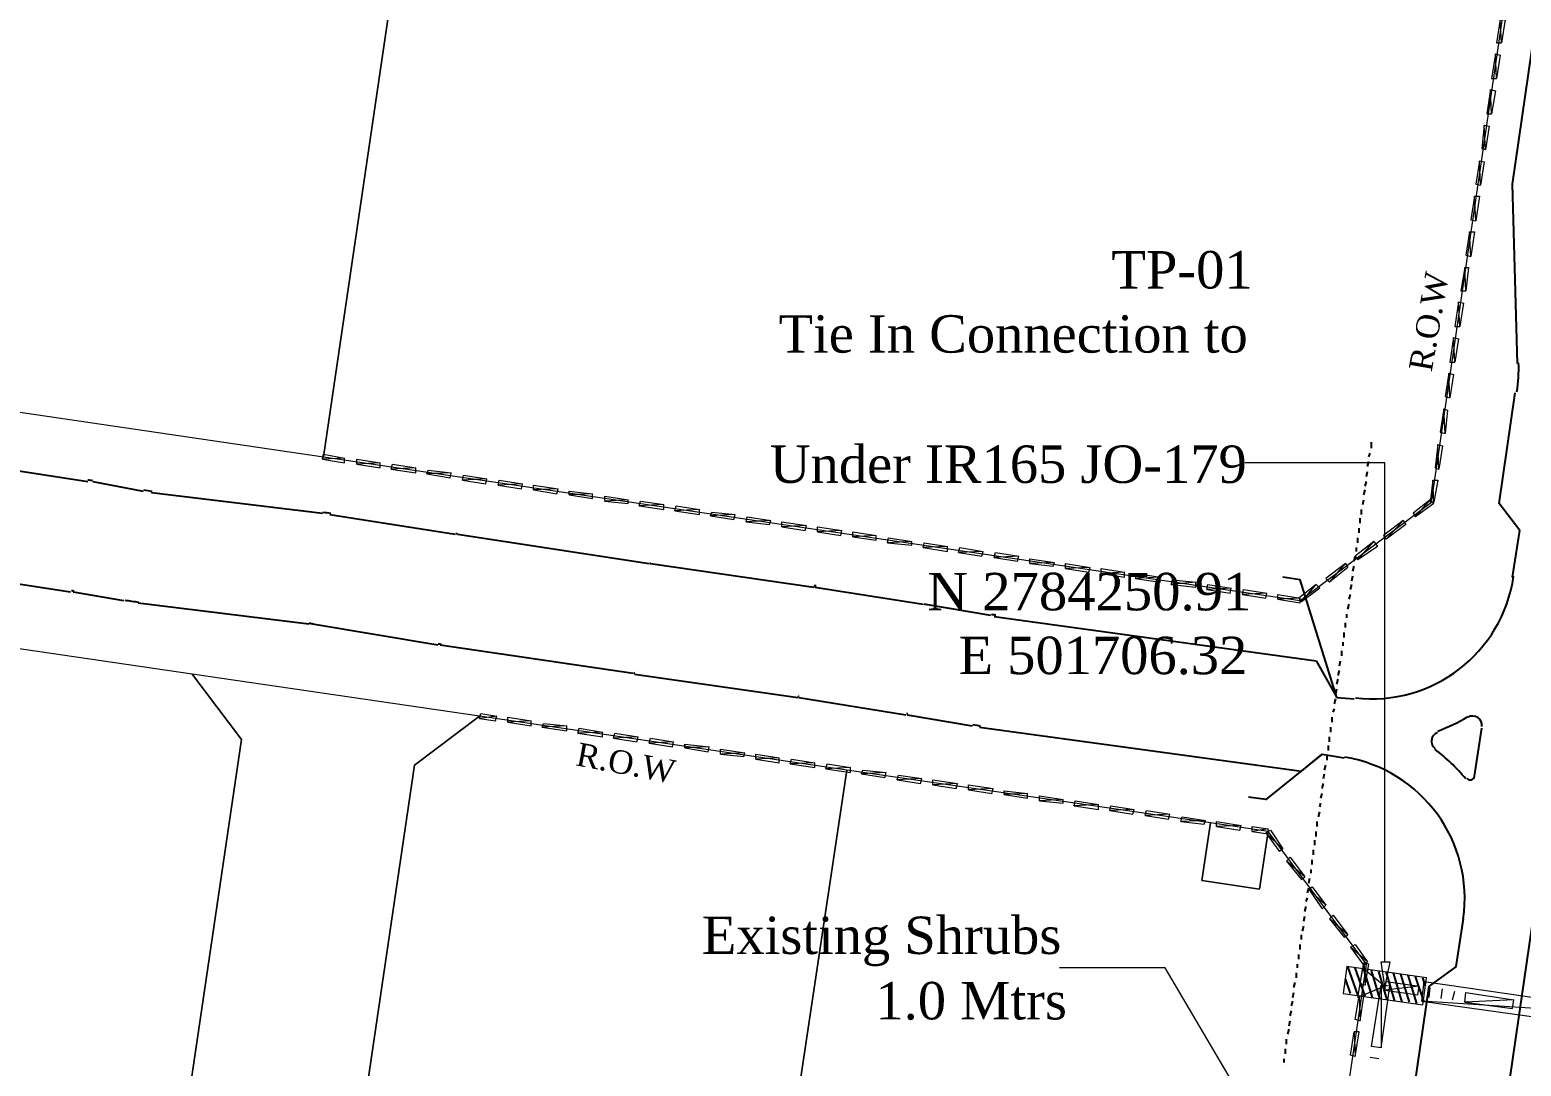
# Model space of a CAD drawing. Header units: inches. Extents: x 5 to 844, y 8 to 596.
# Drawn here: x 264.5 to 420.6, y 269.9 to 378.3 of the extents above; entities that cross this region are included whole.
import ezdxf

# ---------------------------------------------------------------- set-up
doc = ezdxf.new("R2010")
doc.units = ezdxf.units.IN
doc.header["$MEASUREMENT"] = 0
doc.layers.add('PDF_Geometry', color=7, linetype='Continuous', true_color=0x989898)
doc.layers.add('PDF_Text', color=7, linetype='Continuous')
doc.styles.add('PDF Times New Roman', font='times.ttf')

msp = doc.modelspace()

# ---------------------------------------------------------------- linework, layer by layer
at = {"layer": 'PDF_Geometry', "lineweight": 0}
for points in [[(199.16, 517.87), (174.48, 351.38), (295.2, 333.64), (318.47, 491.9), (321.68, 513.89), (199.16, 517.87)], [(318.47, 491.9), (295.2, 333.64), (397.41, 318.6), (411.17, 328.88), (432.64, 475.32), (318.47, 491.9)], [(281.44, 310.88), (239.27, 317.06), (230.92, 219.47), (267.3, 214.2), (274.11, 219.35), (286.59, 304.07), (281.44, 310.88)], [(281.44, 310.88), (286.59, 304.07), (274.11, 219.35), (267.3, 214.2), (264.6, 195.82), (269.74, 188.88), (279, 187.59), (287.87, 186.3), (294.69, 191.45), (297.39, 209.7), (292.24, 216.65), (304.71, 301.37), (311.53, 306.51), (281.44, 310.88)], [(304.71, 301.37), (292.24, 216.65), (297.39, 209.7), (335.57, 204.18), (336.85, 212.66), (342.77, 252.9), (349.97, 300.86), (311.53, 306.51), (304.71, 301.37)], [(388.02, 295.33), (349.97, 300.86), (342.77, 252.9), (399.98, 250.84), (404.35, 280.54), (394.07, 294.43), (393.17, 288.39), (387.12, 289.29), (388.02, 295.33)], [(394.07, 294.43), (388.02, 295.33), (387.12, 289.29), (393.17, 288.39), (394.07, 294.43)]]:
    msp.add_lwpolyline(points, dxfattribs=at)
at = {"layer": 'PDF_Geometry', "lineweight": 25}
for points in [[(391.62, 77.67), (451.53, 489.72), (451.92, 491.65)], [(420.16, 343.41), (419.65, 362.18), (424.02, 392.27), (429.81, 410.14)], [(418.24, 328.75), (419.91, 340.33)], [(404.74, 334.28), (404.74, 334.28)], [(404.87, 334.54), (404.87, 335.18)], [(256.24, 333.25), (270.52, 331.07)], [(404.48, 332.61), (404.61, 333.13)], [(404.61, 333.64), (404.74, 334.03)], [(404.61, 333.38), (404.61, 333.38)], [(271.03, 331.07), (276.3, 330.04)], [(404.22, 330.55), (404.35, 331.07)], [(404.35, 331.58), (404.48, 332.1)], [(404.35, 331.33), (404.35, 331.33)], [(404.48, 332.35), (404.48, 332.35)], [(277.2, 329.91), (277.2, 329.91), (295.07, 327.73)], [(404.09, 329.65), (404.22, 330.17)], [(404.09, 329.4), (404.09, 329.4)], [(404.22, 330.43), (404.22, 330.43)], [(403.84, 327.6), (403.84, 328.11)], [(403.97, 328.63), (404.09, 329.14)], [(403.97, 328.37), (403.97, 328.37)], [(420.42, 325.93), (418.24, 328.75)], [(295.84, 327.6), (308.96, 325.54)], [(403.71, 326.7), (403.71, 327.21)], [(403.71, 326.44), (403.71, 326.44)], [(403.84, 327.34), (403.84, 327.34)], [(309.21, 325.54), (309.21, 325.54), (329.27, 322.46)], [(403.45, 325.41), (403.45, 325.41)], [(403.45, 324.64), (403.45, 325.16)], [(403.58, 325.67), (403.58, 326.18)], [(419.65, 321.04), (420.42, 325.93)], [(403.07, 322.71), (403.19, 323.23)], [(403.19, 323.48), (403.19, 323.48)], [(403.32, 324.38), (403.32, 324.38)], [(403.32, 323.74), (403.32, 324.13)], [(254.57, 321.68), (268.72, 319.5)], [(329.4, 322.46), (346.5, 320.01)], [(402.94, 321.68), (403.07, 322.2)], [(403.07, 322.46), (403.07, 322.46)], [(346.63, 320.01), (346.63, 320.01), (357.94, 318.21)], [(401.27, 308.44), (397.41, 320.78), (395.61, 321.04)], [(402.68, 319.76), (402.81, 320.27)], [(402.81, 320.66), (402.94, 321.17)], [(402.81, 320.53), (402.81, 320.53)], [(402.94, 321.43), (402.94, 321.43)], [(268.97, 319.5), (268.97, 319.5), (274.24, 318.6)], [(402.55, 318.73), (402.68, 319.24)], [(402.55, 318.47), (402.55, 318.47)], [(402.68, 319.5), (402.68, 319.5)], [(275.79, 318.34), (293.66, 316.16)], [(358.2, 318.21), (365.01, 317.06)], [(365.4, 316.93), (399.08, 312.3)], [(402.29, 316.8), (402.29, 317.18)], [(402.42, 317.7), (402.55, 318.21)], [(402.42, 317.44), (402.42, 317.44)], [(294.04, 316.16), (307.16, 313.97)], [(402.17, 315.77), (402.17, 316.28)], [(402.17, 315.51), (402.17, 315.51)], [(402.29, 316.54), (402.29, 316.54)], [(307.41, 313.97), (307.41, 313.97), (327.6, 311.01)], [(401.91, 314.48), (401.91, 314.48)], [(401.91, 313.84), (401.91, 314.23)], [(402.04, 314.74), (402.04, 315.26)], [(399.08, 312.3), (401.27, 308.44)], [(401.52, 311.78), (401.65, 312.3)], [(401.65, 312.56), (401.65, 312.56)], [(401.78, 313.58), (401.78, 313.58)], [(401.78, 312.81), (401.78, 313.33)], [(327.73, 310.88), (344.83, 308.44)], [(401.39, 310.76), (401.52, 311.27)], [(401.52, 311.53), (401.52, 311.53)], [(401.14, 308.83), (401.27, 309.34)], [(401.27, 309.86), (401.39, 310.37)], [(401.27, 309.6), (401.27, 309.6)], [(401.39, 310.5), (401.39, 310.5)], [(344.95, 308.44), (344.95, 308.44), (356.14, 306.64)], [(401.01, 307.8), (401.14, 308.31)], [(401.01, 307.54), (401.01, 307.54)], [(401.14, 308.57), (401.14, 308.57)], [(401.27, 308.44), (403.07, 308.31)], [(356.27, 306.64), (363.08, 305.48)], [(400.75, 305.87), (400.75, 306.38)], [(400.88, 306.9), (401.01, 307.28)], [(400.88, 306.64), (400.88, 306.64)], [(363.85, 305.36), (397.54, 300.73)], [(400.62, 304.84), (400.62, 305.36)], [(400.62, 304.58), (400.62, 304.58)], [(400.75, 305.61), (400.75, 305.61)], [(415.66, 300.21), (416.44, 305.23)], [(400.37, 303.68), (400.37, 303.68)], [(400.37, 302.91), (400.37, 303.43)], [(400.49, 303.81), (400.49, 304.33)], [(399.72, 302.53), (393.81, 297.77), (392.01, 298.03)], [(397.54, 300.73), (399.72, 302.53)], [(399.72, 302.53), (402.04, 302.14)], [(399.98, 300.86), (400.11, 301.37)], [(400.11, 301.63), (400.11, 301.63)], [(400.24, 302.66), (400.24, 302.66)], [(400.24, 301.88), (400.24, 302.4)], [(399.85, 299.96), (399.98, 300.47)], [(399.98, 300.6), (399.98, 300.6)], [(399.59, 297.9), (399.72, 298.41)], [(399.72, 298.93), (399.85, 299.44)], [(399.72, 298.67), (399.72, 298.67)], [(399.85, 299.7), (399.85, 299.7)], [(399.47, 297), (399.59, 297.39)], [(399.47, 296.74), (399.47, 296.74)], [(399.59, 297.64), (399.59, 297.64)], [(399.21, 294.94), (399.21, 295.46)], [(399.34, 295.97), (399.47, 296.49)], [(399.34, 295.71), (399.34, 295.71)], [(398.95, 293.01), (398.95, 293.53)], [(399.08, 293.91), (399.08, 294.43)], [(399.08, 293.79), (399.08, 293.79)], [(399.21, 294.69), (399.21, 294.69)], [(398.82, 292.76), (398.82, 292.76)], [(398.82, 291.99), (398.82, 292.5)], [(398.57, 290.7), (398.57, 290.7)], [(398.57, 290.06), (398.57, 290.44)], [(398.69, 291.73), (398.69, 291.73)], [(398.69, 290.96), (398.69, 291.47)], [(398.31, 289.03), (398.44, 289.54)], [(398.44, 289.8), (398.44, 289.8)], [(398.05, 287.1), (398.18, 287.49)], [(398.18, 288), (398.31, 288.51)], [(398.18, 287.74), (398.18, 287.74)], [(398.31, 288.77), (398.31, 288.77)], [(397.92, 286.07), (398.05, 286.59)], [(397.92, 285.81), (397.92, 285.81)], [(398.05, 286.84), (398.05, 286.84)], [(397.67, 284.01), (397.79, 284.53)], [(397.79, 285.04), (397.92, 285.56)], [(397.79, 284.79), (397.79, 284.79)], [(413.74, 280.29), (414.51, 285.3)], [(397.41, 282.09), (397.41, 282.6)], [(397.54, 283.11), (397.54, 283.63)], [(397.54, 282.86), (397.54, 282.86)], [(397.67, 283.76), (397.67, 283.76)], [(397.28, 281.06), (397.28, 281.57)], [(397.41, 281.83), (397.41, 281.83)], [(397.02, 279.9), (397.02, 279.9)], [(397.02, 279.13), (397.02, 279.64)], [(397.15, 280.8), (397.15, 280.8)], [(397.15, 280.16), (397.15, 280.54)], [(413.74, 280.29), (410.91, 278.23)], [(379.67, 60.95), (381.98, 79.08), (410.91, 278.23)], [(396.77, 278.1), (396.89, 278.61)], [(396.89, 278.87), (396.89, 278.87)], [(396.51, 276.17), (396.64, 276.69)], [(396.64, 277.07), (396.77, 277.59)], [(396.64, 276.94), (396.64, 276.94)], [(396.77, 277.84), (396.77, 277.84)], [(396.38, 275.14), (396.51, 275.66)], [(396.38, 274.89), (396.38, 274.89)], [(396.51, 275.91), (396.51, 275.91)], [(396.12, 273.21), (396.25, 273.73)], [(396.25, 274.11), (396.38, 274.63)], [(396.25, 273.86), (396.25, 273.86)], [(395.87, 271.16), (395.87, 271.67)], [(395.99, 272.19), (395.99, 272.7)], [(395.99, 271.93), (395.99, 271.93)], [(396.12, 272.96), (396.12, 272.96)], [(395.74, 270.26), (395.74, 270.64)], [(395.87, 270.9), (395.87, 270.9)], [(395.61, 270), (395.61, 270)]]:
    msp.add_lwpolyline(points, dxfattribs=at)
at = {"layer": 'PDF_Geometry', "color": 4, "lineweight": 0}
for points in [[(417.98, 376.97), (418.49, 376.97), (418.36, 379.41), (417.98, 376.97)], [(418.49, 376.97), (418.36, 379.41), (418.88, 379.41), (418.49, 376.97)], [(417.46, 373.24), (417.98, 373.24), (417.85, 375.81), (417.46, 373.24)], [(417.98, 373.24), (417.85, 375.81), (418.36, 375.68), (417.98, 373.24)], [(416.95, 369.51), (417.46, 369.51), (417.34, 372.08), (416.95, 369.51)], [(417.46, 369.51), (417.34, 372.08), (417.85, 371.95), (417.46, 369.51)], [(416.44, 365.91), (416.82, 365.78), (416.69, 368.35), (416.44, 365.91)], [(416.82, 365.78), (416.69, 368.35), (417.21, 368.22), (416.82, 365.78)], [(415.79, 362.18), (416.31, 362.05), (416.18, 364.62), (415.79, 362.18)], [(416.31, 362.05), (416.18, 364.62), (416.69, 364.5), (416.31, 362.05)], [(415.28, 358.45), (415.79, 358.32), (415.66, 360.9), (415.28, 358.45)], [(415.79, 358.32), (415.66, 360.9), (416.18, 360.9), (415.79, 358.32)], [(414.76, 354.73), (415.28, 354.6), (415.15, 357.17), (414.76, 354.73)], [(415.28, 354.6), (415.15, 357.17), (415.66, 357.17), (415.28, 354.6)], [(414.25, 351), (414.76, 351), (414.64, 353.44), (414.25, 351)], [(414.76, 351), (414.64, 353.44), (415.02, 353.44), (414.76, 351)], [(413.61, 347.27), (414.12, 347.27), (413.99, 349.84), (413.61, 347.27)], [(414.12, 347.27), (413.99, 349.84), (414.51, 349.71), (414.12, 347.27)], [(413.09, 343.54), (413.61, 343.54), (413.48, 346.11), (413.09, 343.54)], [(413.61, 343.54), (413.48, 346.11), (413.99, 345.98), (413.61, 343.54)], [(412.58, 339.94), (413.09, 339.81), (412.97, 342.38), (412.58, 339.94)], [(413.09, 339.81), (412.97, 342.38), (413.48, 342.25), (413.09, 339.81)], [(412.07, 336.21), (412.58, 336.08), (412.45, 338.65), (412.07, 336.21)], [(412.58, 336.08), (412.45, 338.65), (412.84, 338.53), (412.58, 336.08)], [(411.55, 332.48), (411.94, 332.35), (411.81, 334.93), (411.55, 332.48)], [(411.94, 332.35), (411.81, 334.93), (412.32, 334.8), (411.94, 332.35)], [(297.39, 333.51), (295.07, 333.38), (295.2, 333.9), (297.39, 333.51)], [(297.39, 333), (297.39, 333.51), (295.07, 333.38), (297.39, 333)], [(301.11, 333), (298.67, 332.87), (298.67, 333.38), (301.11, 333)], [(301.11, 332.48), (301.11, 333), (298.67, 332.87), (301.11, 332.48)], [(304.84, 332.48), (302.27, 332.35), (302.4, 332.87), (304.84, 332.48)], [(304.84, 331.97), (304.84, 332.48), (302.27, 332.35), (304.84, 331.97)], [(308.57, 331.97), (306, 331.84), (306.13, 332.23), (308.57, 331.97)], [(308.44, 331.45), (308.57, 331.97), (306, 331.84), (308.44, 331.45)], [(312.3, 331.33), (309.73, 331.2), (309.86, 331.71), (312.3, 331.33)], [(312.17, 330.81), (312.3, 331.33), (309.73, 331.2), (312.17, 330.81)], [(316.03, 330.81), (313.46, 330.68), (313.58, 331.2), (316.03, 330.81)], [(411.04, 328.88), (411.42, 328.88), (411.29, 331.2), (411.04, 328.88)], [(411.42, 328.88), (411.29, 331.2), (411.81, 331.2), (411.42, 328.88)], [(315.9, 330.3), (316.03, 330.81), (313.46, 330.68), (315.9, 330.3)], [(319.76, 330.3), (317.18, 330.17), (317.18, 330.68), (319.76, 330.3)], [(319.63, 329.78), (319.76, 330.3), (317.18, 330.17), (319.63, 329.78)], [(323.36, 329.78), (320.91, 329.65), (320.91, 330.04), (323.36, 329.78)], [(323.36, 329.27), (323.36, 329.78), (320.91, 329.65), (323.36, 329.27)], [(327.08, 329.14), (324.64, 329.01), (324.64, 329.53), (327.08, 329.14)], [(327.08, 328.75), (327.08, 329.14), (324.64, 329.01), (327.08, 328.75)], [(330.81, 328.63), (328.24, 328.5), (328.37, 329.01), (330.81, 328.63)], [(330.81, 328.11), (330.81, 328.63), (328.24, 328.5), (330.81, 328.11)], [(334.54, 328.11), (331.97, 327.98), (332.1, 328.5), (334.54, 328.11)], [(334.54, 327.6), (334.54, 328.11), (331.97, 327.98), (334.54, 327.6)], [(338.27, 327.6), (335.7, 327.47), (335.83, 327.86), (338.27, 327.6)], [(409.24, 327.73), (409.49, 327.34), (411.04, 329.14), (409.24, 327.73)], [(409.49, 327.34), (411.04, 329.14), (411.42, 328.75), (409.49, 327.34)], [(338.14, 327.08), (338.27, 327.6), (335.7, 327.47), (338.14, 327.08)], [(342, 326.96), (339.43, 326.83), (339.55, 327.34), (342, 326.96)], [(341.87, 326.57), (342, 326.96), (339.43, 326.83), (341.87, 326.57)], [(345.73, 326.44), (343.15, 326.31), (343.15, 326.83), (345.73, 326.44)], [(345.6, 325.93), (345.73, 326.44), (343.15, 326.31), (345.6, 325.93)], [(349.45, 325.93), (346.88, 325.8), (346.88, 326.31), (349.45, 325.93)], [(406.15, 325.41), (406.41, 325.03), (408.21, 326.96), (406.15, 325.41)], [(406.41, 325.03), (408.21, 326.96), (408.47, 326.57), (406.41, 325.03)], [(349.33, 325.41), (349.45, 325.93), (346.88, 325.8), (349.33, 325.41)], [(353.05, 325.41), (350.61, 325.28), (350.61, 325.8), (353.05, 325.41)], [(353.05, 324.9), (353.05, 325.41), (350.61, 325.28), (353.05, 324.9)], [(356.78, 324.77), (354.21, 324.64), (354.34, 325.16), (356.78, 324.77)], [(356.78, 324.38), (356.78, 324.77), (354.21, 324.64), (356.78, 324.38)], [(403.19, 323.23), (403.45, 322.84), (405.12, 324.77), (403.19, 323.23)], [(403.45, 322.84), (405.12, 324.77), (405.51, 324.26), (403.45, 322.84)], [(360.51, 324.26), (357.94, 324.13), (358.07, 324.64), (360.51, 324.26)], [(360.51, 323.74), (360.51, 324.26), (357.94, 324.13), (360.51, 323.74)], [(364.24, 323.74), (361.67, 323.61), (361.8, 324.13), (364.24, 323.74)], [(364.11, 323.23), (364.24, 323.74), (361.67, 323.61), (364.11, 323.23)], [(367.97, 323.23), (365.4, 323.1), (365.52, 323.61), (367.97, 323.23)], [(367.84, 322.71), (367.97, 323.23), (365.4, 323.1), (367.84, 322.71)], [(371.7, 322.58), (369.12, 322.46), (369.12, 322.97), (371.7, 322.58)], [(371.57, 322.2), (371.7, 322.58), (369.12, 322.46), (371.57, 322.2)], [(375.42, 322.07), (372.85, 321.94), (372.85, 322.46), (375.42, 322.07)], [(375.3, 321.56), (375.42, 322.07), (372.85, 321.94), (375.3, 321.56)], [(379.02, 321.56), (376.58, 321.43), (376.58, 321.94), (379.02, 321.56)], [(400.11, 320.91), (400.49, 320.53), (402.17, 322.46), (400.11, 320.91)], [(400.49, 320.53), (402.17, 322.46), (402.42, 322.07), (400.49, 320.53)], [(379.02, 321.04), (379.02, 321.56), (376.58, 321.43), (379.02, 321.04)], [(382.75, 321.04), (380.18, 320.91), (380.31, 321.43), (382.75, 321.04)], [(382.75, 320.53), (382.75, 321.04), (380.18, 320.91), (382.75, 320.53)], [(386.48, 320.53), (383.91, 320.27), (384.04, 320.78), (386.48, 320.53)], [(386.48, 320.01), (386.48, 320.53), (383.91, 320.27), (386.48, 320.01)], [(390.21, 319.88), (387.64, 319.76), (387.77, 320.27), (390.21, 319.88)], [(397.28, 318.86), (397.54, 318.47), (399.08, 320.27), (397.28, 318.86)], [(397.54, 318.47), (399.08, 320.27), (399.47, 319.88), (397.54, 318.47)], [(390.08, 319.37), (390.21, 319.88), (387.64, 319.76), (390.08, 319.37)], [(393.94, 319.37), (391.37, 319.24), (391.49, 319.76), (393.94, 319.37)], [(393.81, 318.86), (393.94, 319.37), (391.37, 319.24), (393.81, 318.86)], [(397.41, 318.86), (395.09, 318.73), (395.09, 319.24), (397.41, 318.86)], [(397.41, 318.34), (397.41, 318.86), (395.09, 318.73), (397.41, 318.34)], [(313.33, 306.51), (311.53, 306.26), (311.66, 306.77), (313.33, 306.51)], [(313.2, 306), (313.33, 306.51), (311.53, 306.26), (313.2, 306)], [(316.93, 306), (314.48, 305.87), (314.48, 306.38), (316.93, 306)], [(316.93, 305.48), (316.93, 306), (314.48, 305.87), (316.93, 305.48)], [(320.66, 305.48), (318.08, 305.36), (318.21, 305.74), (320.66, 305.48)], [(320.66, 304.97), (320.66, 305.48), (318.08, 305.36), (320.66, 304.97)], [(324.38, 304.84), (321.81, 304.71), (321.94, 305.23), (324.38, 304.84)], [(324.38, 304.33), (324.38, 304.84), (321.81, 304.71), (324.38, 304.33)], [(328.11, 304.33), (325.54, 304.2), (325.67, 304.71), (328.11, 304.33)], [(327.98, 303.81), (328.11, 304.33), (325.54, 304.2), (327.98, 303.81)], [(331.84, 303.81), (329.27, 303.68), (329.4, 304.2), (331.84, 303.81)], [(331.71, 303.3), (331.84, 303.81), (329.27, 303.68), (331.71, 303.3)], [(335.57, 303.3), (333, 303.17), (333, 303.56), (335.57, 303.3)], [(335.44, 302.78), (335.57, 303.3), (333, 303.17), (335.44, 302.78)], [(339.3, 302.66), (336.73, 302.53), (336.73, 303.04), (339.3, 302.66)], [(339.17, 302.27), (339.3, 302.66), (336.73, 302.53), (339.17, 302.27)], [(342.9, 302.14), (340.45, 302.01), (340.45, 302.53), (342.9, 302.14)], [(342.9, 301.63), (342.9, 302.14), (340.45, 302.01), (342.9, 301.63)], [(346.63, 301.63), (344.05, 301.5), (344.18, 302.01), (346.63, 301.63)], [(346.63, 301.11), (346.63, 301.63), (344.05, 301.5), (346.63, 301.11)], [(350.35, 301.11), (347.78, 300.98), (347.91, 301.5), (350.35, 301.11)], [(350.35, 300.6), (350.35, 301.11), (347.78, 300.98), (350.35, 300.6)], [(354.08, 300.6), (351.51, 300.47), (351.64, 300.86), (354.08, 300.6)], [(353.95, 300.08), (354.08, 300.6), (351.51, 300.47), (353.95, 300.08)], [(357.81, 299.96), (355.24, 299.83), (355.37, 300.34), (357.81, 299.96)], [(357.68, 299.44), (357.81, 299.96), (355.24, 299.83), (357.68, 299.44)], [(361.54, 299.44), (358.97, 299.31), (358.97, 299.83), (361.54, 299.44)], [(361.41, 298.93), (361.54, 299.44), (358.97, 299.31), (361.41, 298.93)], [(365.27, 298.93), (362.7, 298.8), (362.7, 299.31), (365.27, 298.93)], [(365.14, 298.41), (365.27, 298.93), (362.7, 298.8), (365.14, 298.41)], [(368.87, 298.41), (366.42, 298.29), (366.42, 298.67), (368.87, 298.41)], [(368.87, 297.9), (368.87, 298.41), (366.42, 298.29), (368.87, 297.9)], [(372.6, 297.77), (370.15, 297.64), (370.15, 298.16), (372.6, 297.77)], [(372.6, 297.39), (372.6, 297.77), (370.15, 297.64), (372.6, 297.39)], [(376.32, 297.26), (373.75, 297.13), (373.88, 297.64), (376.32, 297.26)], [(376.32, 296.74), (376.32, 297.26), (373.75, 297.13), (376.32, 296.74)], [(380.05, 296.74), (377.48, 296.61), (377.61, 297.13), (380.05, 296.74)], [(379.92, 296.23), (380.05, 296.74), (377.48, 296.61), (379.92, 296.23)], [(383.78, 296.23), (381.21, 296.1), (381.34, 296.61), (383.78, 296.23)], [(383.65, 295.71), (383.78, 296.23), (381.21, 296.1), (383.65, 295.71)], [(387.51, 295.59), (384.94, 295.46), (385.07, 295.97), (387.51, 295.59)], [(387.38, 295.2), (387.51, 295.59), (384.94, 295.46), (387.38, 295.2)], [(391.24, 295.07), (388.67, 294.94), (388.67, 295.46), (391.24, 295.07)], [(391.11, 294.56), (391.24, 295.07), (388.67, 294.94), (391.11, 294.56)], [(394.07, 294.69), (392.39, 294.43), (392.39, 294.94), (394.07, 294.69)], [(394.07, 294.17), (394.07, 294.69), (392.39, 294.43), (394.07, 294.17)], [(395.61, 292.63), (393.81, 294.3), (394.32, 294.56), (395.61, 292.63)], [(395.22, 292.37), (395.61, 292.63), (393.81, 294.3), (395.22, 292.37)], [(397.92, 289.67), (395.99, 291.34), (396.38, 291.73), (397.92, 289.67)], [(397.54, 289.41), (397.92, 289.67), (395.99, 291.34), (397.54, 289.41)], [(400.11, 286.71), (398.31, 288.39), (398.69, 288.64), (400.11, 286.71)], [(399.72, 286.33), (400.11, 286.71), (398.31, 288.39), (399.72, 286.33)], [(402.42, 283.63), (400.49, 285.3), (400.88, 285.69), (402.42, 283.63)], [(402.04, 283.37), (402.42, 283.63), (400.49, 285.3), (402.04, 283.37)], [(404.48, 280.8), (402.68, 282.34), (403.19, 282.6), (404.48, 280.8)], [(404.09, 280.41), (404.48, 280.8), (402.68, 282.34), (404.09, 280.41)], [(404.09, 280.67), (404.22, 278.36), (403.71, 278.49), (404.09, 280.67)], [(404.61, 280.54), (404.09, 280.67), (404.22, 278.36), (404.61, 280.54)], [(403.58, 277.2), (403.71, 274.63), (403.19, 274.76), (403.58, 277.2)], [(404.09, 277.2), (403.58, 277.2), (403.71, 274.63), (404.09, 277.2)], [(403.07, 273.47), (403.19, 270.9), (402.68, 271.03), (403.07, 273.47)], [(403.58, 273.47), (403.07, 273.47), (403.19, 270.9), (403.58, 273.47)]]:
    msp.add_lwpolyline(points, dxfattribs=at)
at = {"layer": 'PDF_Geometry', "color": 7, "lineweight": 0}
for points in [[(406.28, 280.8), (406.28, 333), (391.62, 333)], [(399.72, 252.26), (383.27, 280.16), (372.21, 280.16)], [(406.79, 280.8), (406.28, 278.23), (405.89, 280.8), (406.79, 280.8)]]:
    msp.add_lwpolyline(points, dxfattribs=at)
at = {"layer": 'PDF_Geometry', "color": 6, "lineweight": 0}
msp.add_lwpolyline([(401.91, 277.46), (410.27, 276.3), (410.65, 279.13), (402.29, 280.29), (401.91, 277.46)], dxfattribs=at)
at = {"layer": 'PDF_Geometry', "color": 6, "lineweight": 25}
for points in [[(403.45, 277.33), (402.42, 280.29)], [(404.22, 277.2), (403.19, 280.16)], [(404.99, 277.07), (404.09, 280.03)], [(405.77, 276.94), (404.87, 279.9)], [(406.54, 276.81), (405.64, 279.77)], [(407.31, 276.69), (406.41, 279.77)], [(408.08, 276.56), (407.18, 279.64)], [(408.85, 276.56), (407.95, 279.51)], [(402.68, 277.46), (402.17, 279)], [(406.28, 278.23), (406.28, 278.23)], [(409.62, 276.43), (408.72, 279.39)], [(410.39, 276.56), (409.49, 279.26)], [(410.52, 278.23), (410.27, 279.13)]]:
    msp.add_lwpolyline(points, dxfattribs=at)
at = {"layer": 'PDF_Geometry', "color": 92, "lineweight": 0, "true_color": 0x00b800}
msp.add_lwpolyline([(403.45, 277.07), (403.97, 280.16), (406.28, 278.23), (403.45, 277.07)], dxfattribs=at)
at = {"layer": 'PDF_Geometry', "color": 1, "lineweight": 0}
for points in [[(405.89, 278.36), (405.89, 271.8), (404.87, 271.93), (405.89, 278.36)], [(406.79, 278.23), (405.89, 278.36), (405.89, 271.8), (406.79, 278.23)], [(405.64, 270.64), (404.74, 270.77)]]:
    msp.add_lwpolyline(points, dxfattribs=at)
at = {"layer": 'PDF_Geometry', "color": 3, "lineweight": 0}
for points in [[(409.88, 278.23), (406.28, 277.84), (406.41, 278.74), (409.88, 278.23)], [(406.28, 277.84), (406.41, 278.74)], [(409.75, 277.33), (409.88, 278.23), (406.28, 277.84), (409.75, 277.33)], [(436.11, 275.01), (410.14, 276.69), (410.39, 278.74), (436.11, 275.01)], [(410.91, 277.07), (411.04, 278.1)], [(412.19, 276.94), (412.32, 277.97)], [(435.85, 273.09), (436.11, 275.01), (410.14, 276.69), (435.85, 273.09)], [(413.35, 276.81), (413.61, 277.71)], [(419.78, 276.81), (414.64, 276.56), (414.76, 277.59), (419.78, 276.81)], [(419.65, 275.91), (419.78, 276.81), (414.64, 276.56), (419.65, 275.91)]]:
    msp.add_lwpolyline(points, dxfattribs=at)
at = {"layer": 'PDF_Geometry', "lineweight": 25}
for centre, radius, start, end in [((402.75, 342.96), 17.54, 351.7192, 1.6504), ((266.98, 307.63), 23.84, 80.1725, 81.4434), ((279.3, 346.94), 17.02, 260.1163, 263.0454), ((292.26, 304.61), 23.38, 80.9315, 82.9703), ((311.55, 341.45), 16.02, 260.9656, 261.5963), ((343.67, 300.26), 20.11, 81.1841, 81.8082), ((404.93, 323.29), 14.98, 263.3604, 351.7312), ((267.09, 308.25), 11.5, 80.0604, 81.3535), ((279.31, 346.76), 28.54, 260.0655, 262.9999), ((354.4, 294.44), 24.04, 80.5406, 81.2735), ((367.98, 334.31), 17.39, 260.5059, 262.0388), ((292.31, 304.95), 11.33, 80.8542, 82.9277), ((311.52, 341), 27.27, 260.8982, 261.5206), ((343.43, 298.64), 10.04, 81.2148, 81.8313), ((354.39, 295.43), 11.47, 80.1496, 80.9067), ((404.93, 323.28), 19.6, 290.6253, 300.7429), ((415.47, 305.55), 0.964, 351.7202, 120.7387), ((367.86, 333.57), 28.34, 260.478, 262.0694), ((412.13, 303.88), 0.964, 110.6257, 232.8167), ((399.66, 287.42), 19.61, 39.6609, 52.8215), ((399.66, 287.42), 14.98, 351.7116, 80.6223)]:
    msp.add_arc(centre, radius, start, end, dxfattribs=at)
msp.add_ellipse((415.21, 300.28), major_axis=(0.447, 0.052), ratio=0.999715, start_param=3.7171, end_param=6.022764, dxfattribs=at)
for points in [[(329.33, 322.5), (329.35, 322.5), (329.37, 322.5), (329.4, 322.49)], [(327.67, 311.05), (327.71, 311.05), (327.75, 311.04), (327.79, 311.04)]]:
    msp.add_open_spline(points, degree=3, dxfattribs=at)

# ---------------------------------------------------------------- texts
at = {"layer": 'PDF_Text', "color": 6, "insert": (377.66, 351.19), "char_height": 3.9182, "attachment_point": 7, "style": 'PDF Times New Roman'}
msp.add_mtext('\\W0.999137;TP-01', dxfattribs=at)
at = {"layer": 'PDF_Text', "char_height": 2.4378, "attachment_point": 7, "style": 'PDF Times New Roman'}
for insert, rotation in [((411.23, 342.43), 80.0824), ((321.48, 301.31), 349.3706)]:
    msp.add_mtext('\\W0.999512;R.O.W', dxfattribs=dict(at, insert=insert, rotation=rotation))
at = {"layer": 'PDF_Text', "char_height": 3.9182, "attachment_point": 7, "style": 'PDF Times New Roman'}
for s, insert in [('\\W0.999494;Tie In Connection to', (342.82, 344.48)), ('\\W0.999265;Under IR165 JO-179', (341.9, 330.85)), ('\\W1.001676;N 2784250.91', (358.38, 317.49)), ('\\W0.999291;E 501706.32', (361.66, 310.81)), ('\\W0.999426;Existing Shrubs', (334.79, 280.32)), ('\\W0.999498;1.0 Mtrs', (352.96, 274.68))]:
    msp.add_mtext(s, dxfattribs=dict(at, insert=insert))

doc.saveas('drawing.dxf')
